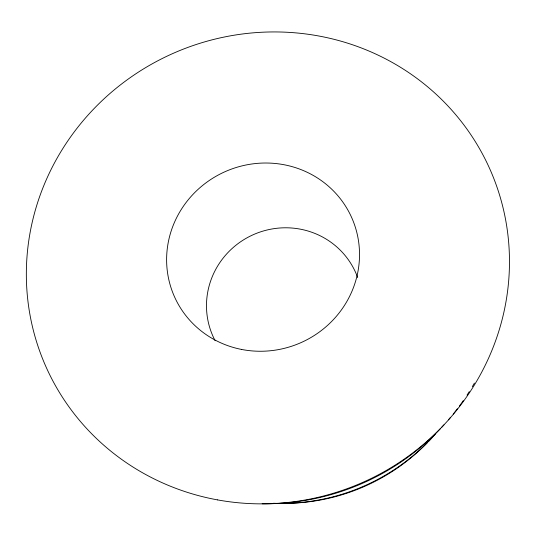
<?xml version="1.0" encoding="UTF-8"?>
<svg xmlns="http://www.w3.org/2000/svg" width="536" height="536" viewBox="0 0 536 536"><rect width="100%" height="100%" fill="white"/><g stroke="black" fill="none" stroke-linecap="round" stroke-linejoin="round"><path stroke-width="0.8" d="M474.394 383.113A235.083 227.398 -24.2 0 1 472.317 386.67M469.281 391.615A235.083 227.398 -24.2 0 1 467.03 395.119M463.285 400.653A235.083 227.398 -24.2 0 1 459.379 406.094M457.362 408.78A235.083 227.398 -24.2 0 1 453.222 414.06M450.555 417.303A235.083 227.398 -24.2 0 1 448.384 419.856M443.949 424.86A235.083 227.398 -24.2 0 1 441.691 427.313M440.545 428.525A235.083 227.398 -24.2 0 1 262.184 503.76M434.508 434.884A195.526 191.158 -24.2 0 1 428.941 441.028M427.226 442.816A195.526 191.158 -24.2 0 1 280.509 503.331M435.681 433.671A201.415 196.605 -24.2 0 1 273.447 503.271M215.157 340.755A78.135 76.313 -24.2 0 1 253.401 234.634A78.135 76.313 -24.2 0 1 357.686 277.581M217.502 499.887A242.969 234.527 -24.2 0 0 497.71 189.242A242.969 234.527 -24.2 0 0 88.507 114.563A242.969 234.527 -24.2 0 0 217.502 499.887M241.341 349.392A97.043 93.525 -24.2 0 0 355.321 227.177A97.043 93.525 -24.2 0 0 192.545 194.843A97.043 93.525 -24.2 0 0 241.341 349.392"/></g></svg>
